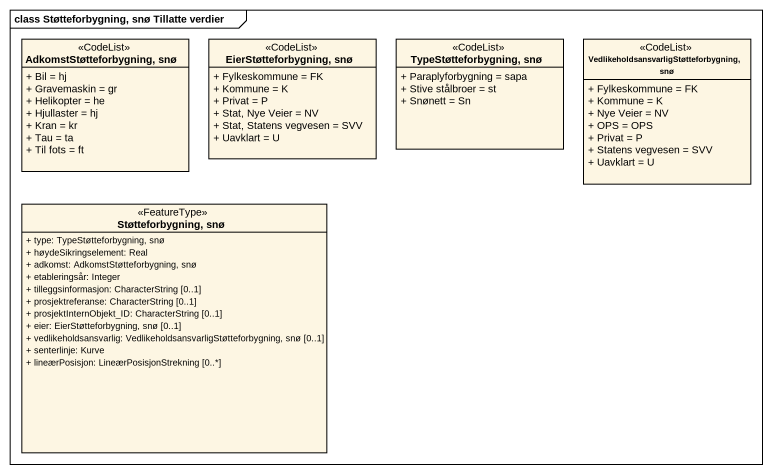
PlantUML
@startuml
mainframe class Støtteforbygning, snø Tillatte verdier
hide circle
hide empty members
skinparam classAttributeIconSize 0
class "AdkomstStøtteforbygning, snø" as AdkomstStøtteforbygning_snø <<CodeList>> {
  + Bil = hj
  + Gravemaskin = gr
  + Helikopter = he
  + Hjullaster = hj
  + Kran = kr
  + Tau = ta
  + Til fots = ft
}
class "EierStøtteforbygning, snø" as EierStøtteforbygning_snø <<CodeList>> {
  + Fylkeskommune = FK
  + Kommune = K
  + Privat = P
  + Stat, Nye Veier = NV
  + Stat, Statens vegvesen = SVV
  + Uavklart = U
}
class "TypeStøtteforbygning, snø" as TypeStøtteforbygning_snø <<CodeList>> {
  + Paraplyforbygning = sapa
  + Stive stålbroer = st
  + Snønett = Sn
}
class "VedlikeholdsansvarligStøtteforbygning, snø" as VedlikeholdsansvarligStøttef <<CodeList>> {
  + Fylkeskommune = FK
  + Kommune = K
  + Nye Veier = NV
  + OPS = OPS
  + Privat = P
  + Statens vegvesen = SVV
  + Uavklart = U
}
class "Støtteforbygning, snø" as Støtteforbygning_snø <<FeatureType>> {
  + type: TypeStøtteforbygning, snø
  + høydeSikringselement: Real
  + adkomst: AdkomstStøtteforbygning, snø
  + etableringsår: Integer
  + tilleggsinformasjon: CharacterString [0..1]
  + prosjektreferanse: CharacterString [0..1]
  + prosjektInternObjekt_ID: CharacterString [0..1]
  + eier: EierStøtteforbygning, snø [0..1]
  + vedlikeholdsansvarlig: VedlikeholdsansvarligStøtteforbygning, snø [0..1]
  + senterlinje: Kurve
  + lineærPosisjon: LineærPosisjonStrekning [0..*]
}
@enduml
